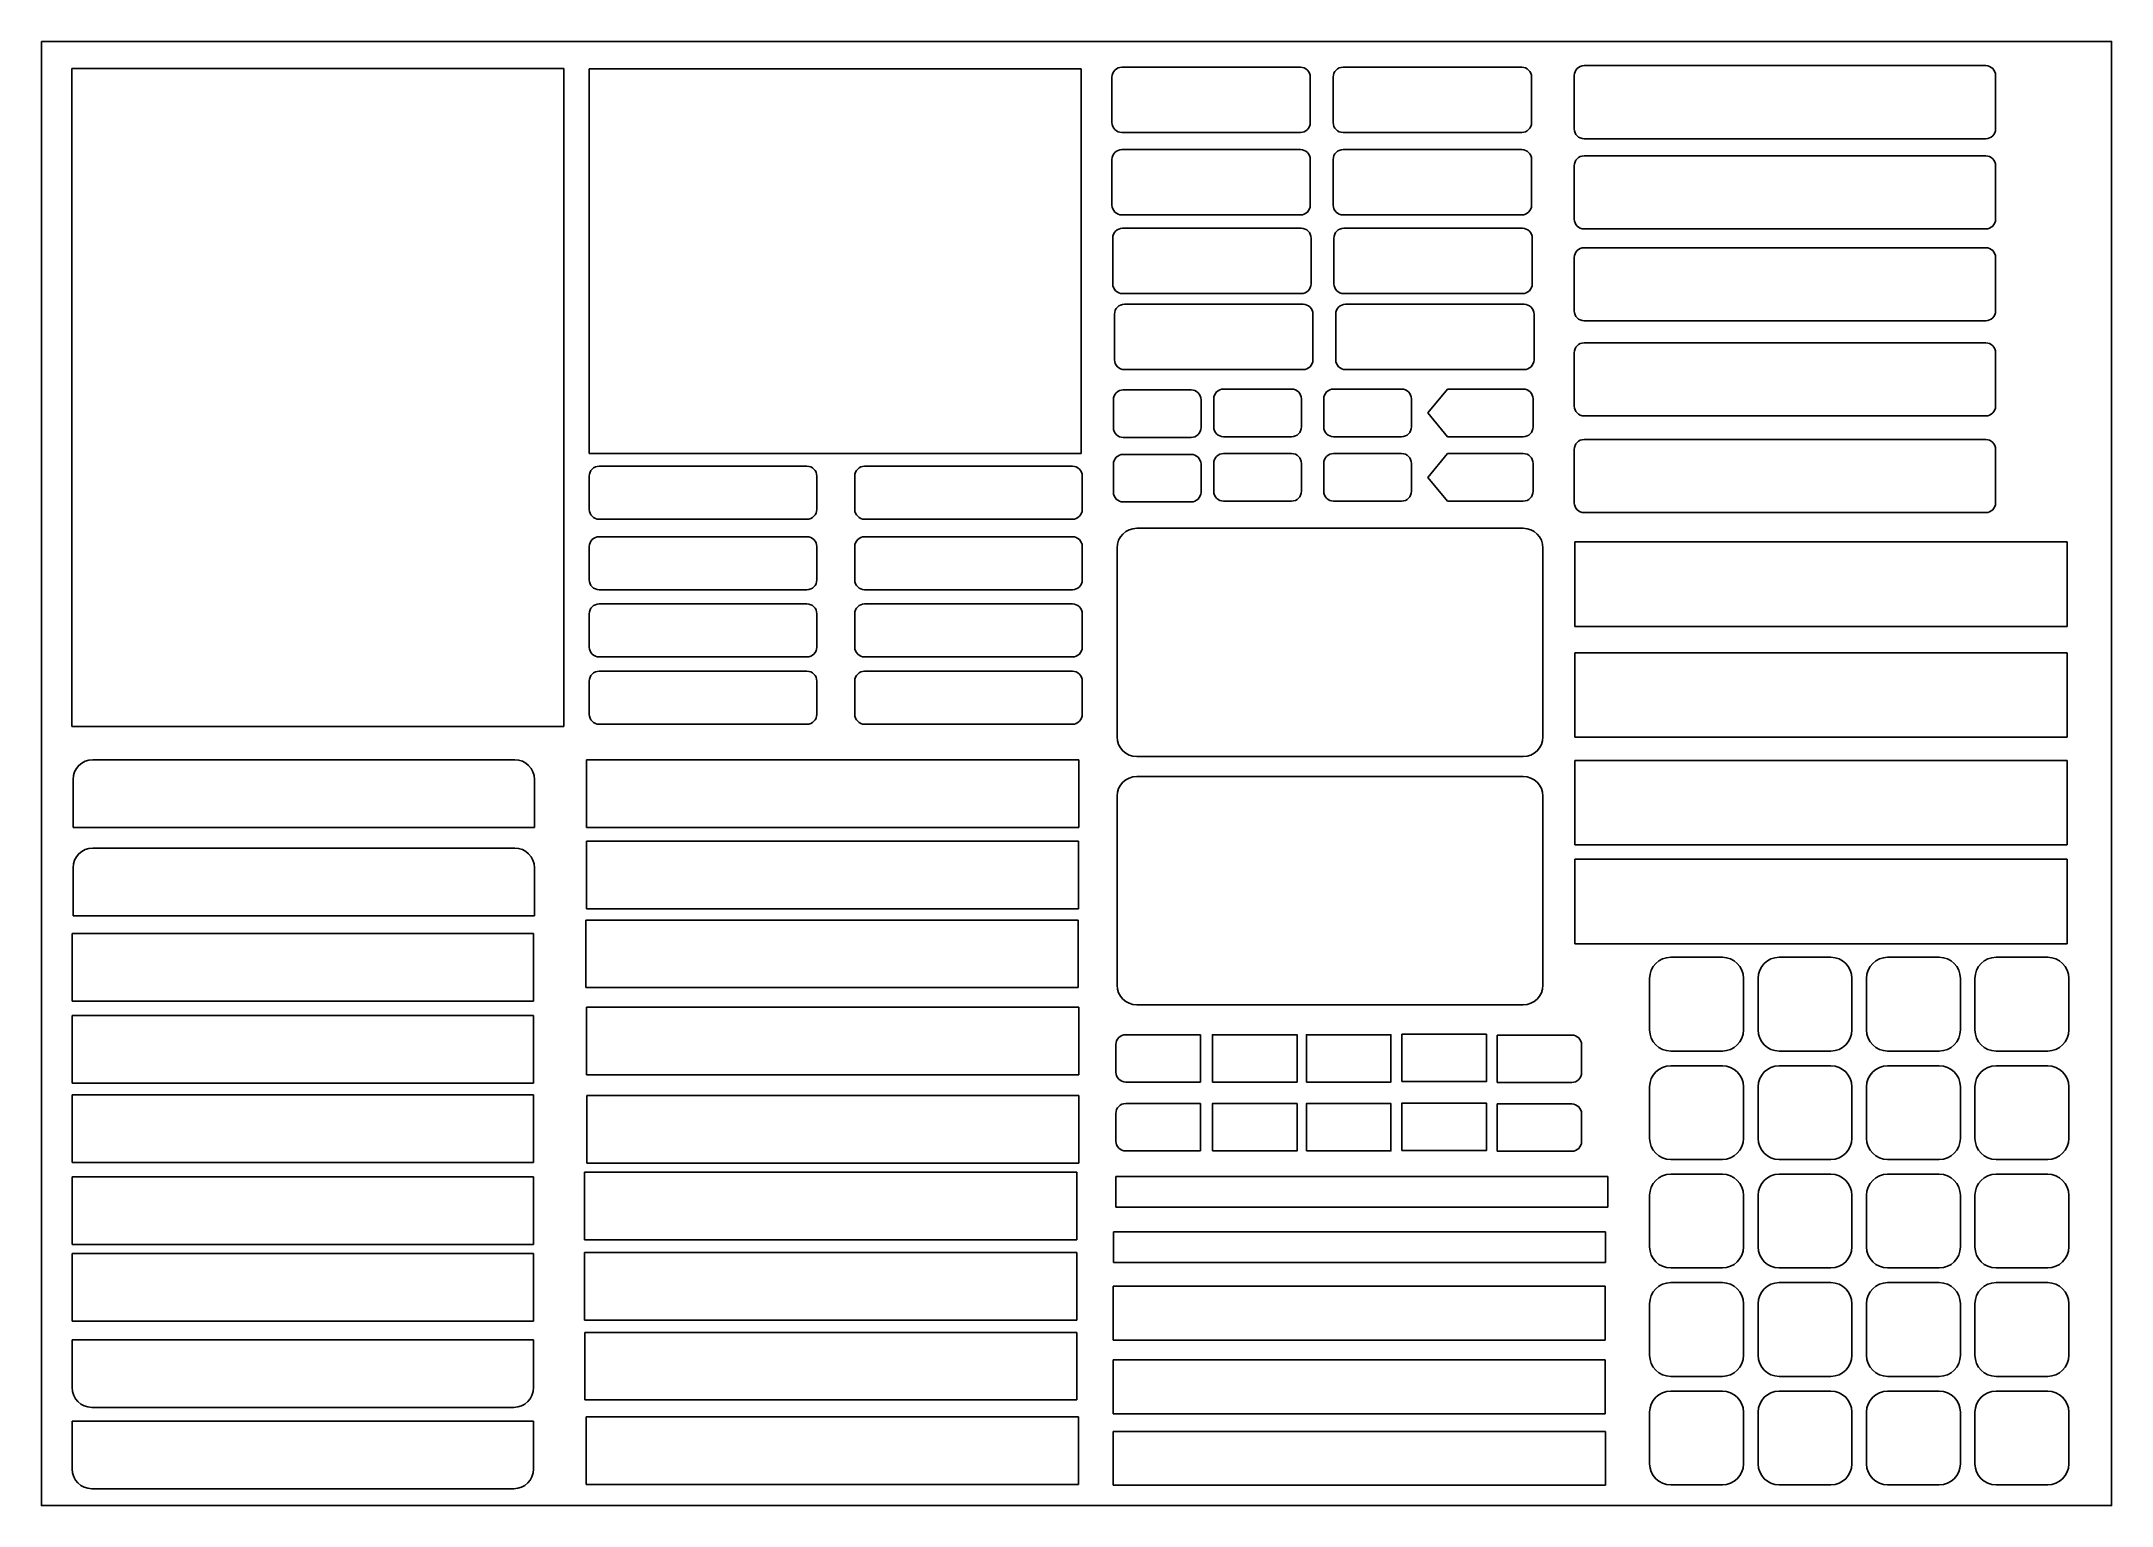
# Model space of a CAD drawing. Header units: millimetres. Extents: x 0 to 210, y 0 to 149.
import ezdxf

# ---------------------------------------------------------------- set-up
doc = ezdxf.new("R2010")
doc.units = ezdxf.units.MM
doc.layers.add('TAGLIO', color=7, linetype='Continuous')

msp = doc.modelspace()

# ---------------------------------------------------------------- linework, layer by layer
at = {"layer": 'TAGLIO'}
for p, q in [((3.08, 145.76), (53, 145.76)), ((3.08, 145.76), (3.08, 79)), ((53, 79), (53, 145.76)), ((55.56, 145.72), (105.48, 145.72)), ((55.56, 145.72), (55.56, 106.72)), ((105.48, 106.72), (105.48, 145.72)), ((109.6, 145.89), (127.72, 145.89)), ((132.04, 145.89), (150.16, 145.89)), ((155.49, 145.04), (155.49, 139.63)), ((156.49, 146.04), (197.23, 146.04)), ((198.23, 145.04), (198.23, 139.63)), ((108.6, 140.26), (108.6, 144.89)), ((128.72, 144.89), (128.72, 140.26)), ((131.04, 140.26), (131.04, 144.89)), ((151.16, 144.89), (151.16, 140.26)), ((127.72, 139.26), (109.6, 139.26)), ((150.16, 139.26), (132.04, 139.26)), ((197.23, 138.63), (156.49, 138.63)), ((108.6, 131.9), (108.6, 136.53)), ((109.6, 137.53), (127.72, 137.53)), ((128.72, 136.53), (128.72, 131.9)), ((131.04, 131.9), (131.04, 136.53)), ((132.04, 137.53), (150.16, 137.53)), ((151.16, 136.53), (151.16, 131.9)), ((156.49, 136.89), (197.23, 136.89)), ((155.49, 135.89), (155.49, 130.48)), ((198.23, 135.89), (198.23, 130.48)), ((127.72, 130.9), (109.6, 130.9)), ((150.16, 130.9), (132.04, 130.9)), ((108.67, 123.92), (108.67, 128.55)), ((109.67, 129.55), (127.79, 129.55)), ((128.79, 128.55), (128.79, 123.92)), ((131.11, 123.92), (131.11, 128.55)), ((132.11, 129.55), (150.23, 129.55)), ((151.23, 128.55), (151.23, 123.92)), ((197.23, 129.48), (156.49, 129.48)), ((155.49, 126.58), (155.49, 121.17)), ((156.49, 127.58), (197.23, 127.58)), ((198.23, 126.58), (198.23, 121.17)), ((127.79, 122.92), (109.67, 122.92)), ((109.86, 121.84), (127.98, 121.84)), ((150.23, 122.92), (132.11, 122.92)), ((132.29, 121.84), (150.41, 121.84)), ((108.86, 116.21), (108.86, 120.84)), ((128.98, 120.84), (128.98, 116.21)), ((131.29, 116.21), (131.29, 120.84)), ((151.41, 120.84), (151.41, 116.21)), ((197.23, 120.17), (156.49, 120.17)), ((156.49, 117.93), (197.23, 117.93)), ((155.49, 116.93), (155.49, 111.52)), ((198.23, 116.93), (198.23, 111.52)), ((127.98, 115.21), (109.86, 115.21)), ((150.41, 115.21), (132.29, 115.21)), ((108.74, 112.16), (108.74, 109.33)), ((116.63, 113.16), (109.74, 113.16)), ((117.63, 109.33), (117.63, 112.16)), ((118.92, 112.24), (118.92, 109.41)), ((126.81, 113.24), (119.92, 113.24)), ((127.81, 109.41), (127.81, 112.24)), ((130.08, 112.24), (130.08, 109.41)), ((137.97, 113.24), (131.08, 113.24)), ((138.97, 109.41), (138.97, 112.24)), ((140.63, 110.83), (142.62, 113.24)), ((142.62, 113.24), (150.31, 113.24)), ((151.31, 112.24), (151.31, 109.41)), ((140.63, 110.83), (142.62, 108.41)), ((197.23, 110.52), (156.49, 110.52)), ((109.74, 108.33), (116.63, 108.33)), ((119.92, 108.41), (126.81, 108.41)), ((131.08, 108.41), (137.97, 108.41)), ((150.31, 108.41), (142.62, 108.41)), ((155.49, 107.12), (155.49, 101.71)), ((156.49, 108.12), (197.23, 108.12)), ((198.23, 107.12), (198.23, 101.71)), ((55.56, 106.72), (105.48, 106.72)), ((56.58, 105.42), (77.66, 105.42)), ((83.51, 105.42), (104.59, 105.42)), ((108.74, 105.62), (108.74, 102.79)), ((116.63, 106.62), (109.74, 106.62)), ((117.63, 102.79), (117.63, 105.62)), ((118.92, 105.7), (118.92, 102.87)), ((126.81, 106.7), (119.92, 106.7)), ((127.81, 102.87), (127.81, 105.7)), ((130.08, 105.7), (130.08, 102.87)), ((137.97, 106.7), (131.08, 106.7)), ((138.97, 102.87), (138.97, 105.7)), ((140.63, 104.28), (142.62, 106.7)), ((142.62, 106.7), (150.31, 106.7)), ((151.31, 105.7), (151.31, 102.87)), ((55.58, 101.04), (55.58, 104.42)), ((78.66, 104.42), (78.66, 101.04)), ((82.51, 101.04), (82.51, 104.42)), ((105.59, 104.42), (105.59, 101.04)), ((140.63, 104.28), (142.62, 101.87)), ((109.74, 101.79), (116.63, 101.79)), ((119.92, 101.87), (126.81, 101.87)), ((131.08, 101.87), (137.97, 101.87)), ((150.31, 101.87), (142.62, 101.87)), ((77.66, 100.04), (56.58, 100.04)), ((104.59, 100.04), (83.51, 100.04)), ((111.11, 99.12), (150.32, 99.12)), ((197.23, 100.71), (156.49, 100.71)), ((55.58, 93.89), (55.58, 97.27)), ((56.58, 98.27), (77.66, 98.27)), ((78.66, 97.27), (78.66, 93.89)), ((82.51, 93.89), (82.51, 97.27)), ((83.51, 98.27), (104.59, 98.27)), ((105.59, 97.27), (105.59, 93.89)), ((109.11, 77.96), (109.11, 97.12)), ((152.32, 97.12), (152.32, 77.96)), ((155.56, 89.15), (155.56, 97.73)), ((155.56, 97.73), (205.48, 97.73)), ((205.48, 97.73), (205.48, 89.15)), ((77.66, 92.89), (56.58, 92.89)), ((104.59, 92.89), (83.51, 92.89)), ((55.58, 87.07), (55.58, 90.45)), ((56.58, 91.45), (77.66, 91.45)), ((78.66, 90.45), (78.66, 87.07)), ((82.51, 87.07), (82.51, 90.45)), ((83.51, 91.45), (104.59, 91.45)), ((105.59, 90.45), (105.59, 87.07)), ((155.56, 89.15), (205.48, 89.15)), ((155.56, 77.92), (155.56, 86.5)), ((155.56, 86.5), (205.48, 86.5)), ((205.48, 86.5), (205.48, 77.92)), ((77.66, 86.07), (56.58, 86.07)), ((56.58, 84.63), (77.66, 84.63)), ((104.59, 86.07), (83.51, 86.07)), ((83.51, 84.63), (104.59, 84.63)), ((55.58, 80.25), (55.58, 83.63)), ((78.66, 83.63), (78.66, 80.25)), ((82.51, 80.25), (82.51, 83.63)), ((105.59, 83.63), (105.59, 80.25)), ((3.08, 79), (53, 79)), ((77.66, 79.25), (56.58, 79.25)), ((104.59, 79.25), (83.51, 79.25)), ((155.56, 77.92), (205.48, 77.92)), ((5.21, 75.65), (48.01, 75.65)), ((105.23, 75.62), (55.31, 75.62)), ((55.31, 75.62), (55.31, 68.76)), ((105.23, 68.76), (105.23, 75.62)), ((150.32, 75.96), (111.11, 75.96)), ((3.21, 68.79), (3.21, 73.65)), ((50.01, 73.65), (50.01, 68.79)), ((111.11, 73.95), (150.32, 73.95)), ((155.56, 67), (155.56, 75.58)), ((155.56, 75.58), (205.48, 75.58)), ((205.48, 75.58), (205.48, 67)), ((109.11, 52.79), (109.11, 71.95)), ((152.32, 71.95), (152.32, 52.79)), ((50.01, 68.79), (3.21, 68.79)), ((105.21, 67.4), (55.29, 67.4)), ((55.29, 67.4), (55.29, 60.54)), ((55.31, 68.76), (105.23, 68.76)), ((105.21, 60.54), (105.21, 67.4)), ((5.21, 66.69), (48.01, 66.69)), ((155.56, 67), (205.48, 67)), ((155.56, 56.97), (155.56, 65.55)), ((155.56, 65.55), (205.48, 65.55)), ((205.48, 65.55), (205.48, 56.97)), ((3.21, 59.83), (3.21, 64.69)), ((50.01, 64.69), (50.01, 59.83)), ((50.01, 59.83), (3.21, 59.83)), ((105.16, 59.39), (55.24, 59.39)), ((55.24, 59.39), (55.24, 52.53)), ((55.29, 60.54), (105.21, 60.54)), ((105.16, 52.53), (105.16, 59.39)), ((3.12, 58.02), (3.12, 51.16)), ((49.92, 58.02), (3.12, 58.02)), ((49.92, 51.16), (49.92, 58.02)), ((155.56, 56.97), (205.48, 56.97)), ((165.28, 55.61), (170.52, 55.61)), ((176.28, 55.61), (181.52, 55.61)), ((187.28, 55.61), (192.52, 55.61)), ((198.28, 55.61), (203.52, 55.61)), ((55.24, 52.53), (105.16, 52.53)), ((163.14, 48.24), (163.14, 53.47)), ((172.66, 53.47), (172.66, 48.24)), ((174.14, 48.24), (174.14, 53.47)), ((183.66, 53.47), (183.66, 48.24)), ((185.14, 48.24), (185.14, 53.47)), ((194.66, 53.47), (194.66, 48.24)), ((196.14, 48.24), (196.14, 53.47)), ((205.66, 53.47), (205.66, 48.24)), ((3.12, 51.16), (49.92, 51.16)), ((105.22, 50.55), (55.3, 50.55)), ((55.3, 50.55), (55.3, 43.69)), ((105.22, 43.69), (105.22, 50.55)), ((150.32, 50.79), (111.11, 50.79)), ((3.12, 49.7), (3.12, 42.84)), ((49.92, 49.7), (3.12, 49.7)), ((49.92, 42.84), (49.92, 49.7)), ((108.99, 46.76), (108.99, 43.96)), ((117.57, 47.76), (109.99, 47.76)), ((117.57, 47.76), (117.57, 42.96)), ((147.66, 42.91), (147.66, 47.72)), ((155.24, 47.72), (147.66, 47.72)), ((156.24, 43.91), (156.24, 46.72)), ((170.52, 46.1), (165.28, 46.1)), ((165.28, 44.61), (170.52, 44.61)), ((181.52, 46.1), (176.28, 46.1)), ((176.28, 44.61), (181.52, 44.61)), ((192.52, 46.1), (187.28, 46.1)), ((187.28, 44.61), (192.52, 44.61)), ((203.52, 46.1), (198.28, 46.1)), ((198.28, 44.61), (203.52, 44.61)), ((3.12, 42.84), (49.92, 42.84)), ((55.3, 43.69), (105.22, 43.69)), ((109.99, 42.96), (117.57, 42.96)), ((147.66, 42.91), (155.24, 42.91)), ((163.14, 37.24), (163.14, 42.47)), ((172.66, 42.47), (172.66, 37.24)), ((174.14, 37.24), (174.14, 42.47)), ((183.66, 42.47), (183.66, 37.24)), ((185.14, 37.24), (185.14, 42.47)), ((194.66, 42.47), (194.66, 37.24)), ((196.14, 37.24), (196.14, 42.47)), ((205.66, 42.47), (205.66, 37.24)), ((3.12, 41.67), (3.12, 34.81)), ((49.92, 41.67), (3.12, 41.67)), ((49.92, 34.81), (49.92, 41.67)), ((105.24, 41.6), (55.32, 41.6)), ((55.32, 41.6), (55.32, 34.74)), ((105.24, 34.74), (105.24, 41.6)), ((117.57, 40.78), (109.99, 40.78)), ((117.57, 40.78), (117.57, 35.97)), ((147.66, 35.93), (147.66, 40.73)), ((155.24, 40.73), (147.66, 40.73)), ((108.99, 39.78), (108.99, 36.97)), ((156.24, 36.93), (156.24, 39.73)), ((109.99, 35.97), (117.57, 35.97)), ((147.66, 35.93), (155.24, 35.93)), ((3.12, 34.81), (49.92, 34.81)), ((105.02, 33.82), (55.1, 33.82)), ((55.1, 33.82), (55.1, 26.96)), ((55.32, 34.74), (105.24, 34.74)), ((105.02, 26.96), (105.02, 33.82)), ((170.52, 35.1), (165.28, 35.1)), ((165.28, 33.61), (170.52, 33.61)), ((181.52, 35.1), (176.28, 35.1)), ((176.28, 33.61), (181.52, 33.61)), ((192.52, 35.1), (187.28, 35.1)), ((187.28, 33.61), (192.52, 33.61)), ((203.52, 35.1), (198.28, 35.1)), ((198.28, 33.61), (203.52, 33.61)), ((3.12, 33.35), (3.12, 26.49)), ((49.92, 33.35), (3.12, 33.35)), ((49.92, 26.49), (49.92, 33.35)), ((108.98, 30.26), (108.98, 33.38)), ((108.98, 33.38), (158.9, 33.38)), ((158.9, 33.38), (158.9, 30.26)), ((158.9, 30.26), (108.98, 30.26)), ((163.14, 26.24), (163.14, 31.47)), ((172.66, 31.47), (172.66, 26.24)), ((174.14, 26.24), (174.14, 31.47)), ((183.66, 31.47), (183.66, 26.24)), ((185.14, 26.24), (185.14, 31.47)), ((194.66, 31.47), (194.66, 26.24)), ((196.14, 26.24), (196.14, 31.47)), ((205.66, 31.47), (205.66, 26.24)), ((108.75, 24.64), (108.75, 27.76)), ((108.75, 27.76), (158.67, 27.76)), ((158.67, 27.76), (158.67, 24.64)), ((3.12, 26.49), (49.92, 26.49)), ((3.12, 25.58), (3.12, 18.72)), ((49.92, 25.58), (3.12, 25.58)), ((49.92, 18.72), (49.92, 25.58)), ((55.1, 26.96), (105.02, 26.96)), ((105.02, 25.67), (55.1, 25.67)), ((55.1, 25.67), (55.1, 18.81)), ((105.02, 18.81), (105.02, 25.67)), ((158.67, 24.64), (108.75, 24.64)), ((170.52, 24.1), (165.28, 24.1)), ((181.52, 24.1), (176.28, 24.1)), ((192.52, 24.1), (187.28, 24.1)), ((203.52, 24.1), (198.28, 24.1)), ((108.72, 16.79), (108.72, 22.25)), ((108.72, 22.25), (158.64, 22.25)), ((158.64, 22.25), (158.64, 16.79)), ((165.28, 22.61), (170.52, 22.61)), ((176.28, 22.61), (181.52, 22.61)), ((187.28, 22.61), (192.52, 22.61)), ((198.28, 22.61), (203.52, 22.61)), ((163.14, 15.24), (163.14, 20.47)), ((172.66, 20.47), (172.66, 15.24)), ((174.14, 15.24), (174.14, 20.47)), ((183.66, 20.47), (183.66, 15.24)), ((185.14, 15.24), (185.14, 20.47)), ((194.66, 20.47), (194.66, 15.24)), ((196.14, 15.24), (196.14, 20.47)), ((205.66, 20.47), (205.66, 15.24)), ((3.12, 18.72), (49.92, 18.72)), ((49.92, 16.82), (3.12, 16.82)), ((3.12, 16.82), (3.12, 11.96)), ((49.92, 11.96), (49.92, 16.82)), ((55.1, 18.81), (105.02, 18.81)), ((105.03, 17.57), (55.11, 17.57)), ((55.11, 17.57), (55.11, 10.71)), ((105.03, 10.71), (105.03, 17.57)), ((108.72, 16.79), (158.64, 16.79)), ((108.72, 9.31), (108.72, 14.77)), ((108.72, 14.77), (158.64, 14.77)), ((158.64, 14.77), (158.64, 9.31)), ((170.52, 13.1), (165.28, 13.1)), ((181.52, 13.1), (176.28, 13.1)), ((192.52, 13.1), (187.28, 13.1)), ((203.52, 13.1), (198.28, 13.1)), ((55.11, 10.71), (105.03, 10.71)), ((165.28, 11.61), (170.52, 11.61)), ((176.28, 11.61), (181.52, 11.61)), ((187.28, 11.61), (192.52, 11.61)), ((198.28, 11.61), (203.52, 11.61)), ((49.92, 8.57), (3.12, 8.57)), ((3.12, 8.57), (3.12, 3.71)), ((5.12, 9.96), (47.92, 9.96)), ((49.92, 3.71), (49.92, 8.57)), ((105.19, 9), (55.27, 9)), ((55.27, 9), (55.27, 2.14)), ((105.19, 2.14), (105.19, 9)), ((108.72, 9.31), (158.64, 9.31)), ((163.14, 4.24), (163.14, 9.47)), ((172.66, 9.47), (172.66, 4.24)), ((174.14, 4.24), (174.14, 9.47)), ((183.66, 9.47), (183.66, 4.24)), ((185.14, 4.24), (185.14, 9.47)), ((194.66, 9.47), (194.66, 4.24)), ((196.14, 4.24), (196.14, 9.47)), ((205.66, 9.47), (205.66, 4.24)), ((108.73, 2.06), (108.73, 7.52)), ((108.73, 7.52), (158.65, 7.52)), ((158.65, 7.52), (158.65, 2.06)), ((55.27, 2.14), (105.19, 2.14)), ((170.52, 2.1), (165.28, 2.1)), ((181.52, 2.1), (176.28, 2.1)), ((192.52, 2.1), (187.28, 2.1)), ((203.52, 2.1), (198.28, 2.1)), ((5.12, 1.71), (47.92, 1.71)), ((108.73, 2.06), (158.65, 2.06))]:
    msp.add_line(p, q, dxfattribs=at)
for points in [[(0, 148.5), (0, 0), (210, 0), (210, 148.5)], [(118.79, 42.96), (118.79, 47.76), (127.37, 47.76), (127.37, 42.96)], [(128.32, 42.96), (128.32, 47.76), (136.9, 47.76), (136.9, 42.96)], [(138.01, 43), (138.01, 47.8), (146.59, 47.8), (146.59, 43)], [(118.79, 35.97), (118.79, 40.78), (127.37, 40.78), (127.37, 35.97)], [(128.32, 35.97), (128.32, 40.78), (136.9, 40.78), (136.9, 35.97)], [(138.01, 36.01), (138.01, 40.82), (146.59, 40.82), (146.59, 36.01)]]:
    msp.add_lwpolyline(points, close=True, dxfattribs=at)
for centre, radius, start, end in [((109.6, 144.89), 1, 90, 180), ((127.72, 144.89), 1, 0, 90), ((132.04, 144.89), 1, 90, 180), ((150.16, 144.89), 1, 0, 90), ((156.49, 145.04), 1, 90, 180), ((197.23, 145.04), 1, 0, 90), ((109.6, 140.26), 1, 180, 270), ((127.72, 140.26), 1, 270, 0), ((132.04, 140.26), 1, 180, 270), ((150.16, 140.26), 1, 270, 0), ((156.49, 139.63), 1, 180, 270), ((197.23, 139.63), 1, 270, 0), ((109.6, 136.53), 1, 90, 180), ((127.72, 136.53), 1, 0, 90), ((132.04, 136.53), 1, 90, 180), ((150.16, 136.53), 1, 0, 90), ((156.49, 135.89), 1, 90, 180), ((197.23, 135.89), 1, 0, 90), ((109.6, 131.9), 1, 180, 270), ((127.72, 131.9), 1, 270, 0), ((132.04, 131.9), 1, 180, 270), ((150.16, 131.9), 1, 270, 0), ((156.49, 130.48), 1, 180, 270), ((197.23, 130.48), 1, 270, 0), ((109.67, 128.55), 1, 90, 180), ((127.79, 128.55), 1, 0, 90), ((132.11, 128.55), 1, 90, 180), ((150.23, 128.55), 1, 0, 90), ((156.49, 126.58), 1, 90, 180), ((197.23, 126.58), 1, 0, 90), ((109.67, 123.92), 1, 180, 270), ((127.79, 123.92), 1, 270, 0), ((132.11, 123.92), 1, 180, 270), ((150.23, 123.92), 1, 270, 0), ((109.86, 120.84), 1, 90, 180), ((127.98, 120.84), 1, 0, 90), ((132.29, 120.84), 1, 90, 180), ((150.41, 120.84), 1, 0, 90), ((156.49, 121.17), 1, 180, 270), ((197.23, 121.17), 1, 270, 0), ((156.49, 116.93), 1, 90, 180), ((197.23, 116.93), 1, 0, 90), ((109.86, 116.21), 1, 180, 270), ((127.98, 116.21), 1, 270, 0), ((132.29, 116.21), 1, 180, 270), ((150.41, 116.21), 1, 270, 0), ((109.74, 112.16), 1, 90, 180), ((116.63, 112.16), 1, 0, 90), ((119.92, 112.24), 1, 90, 180), ((126.81, 112.24), 1, 0, 90), ((131.08, 112.24), 1, 90, 180), ((137.97, 112.24), 1, 0, 90), ((150.31, 112.24), 1, 0, 90), ((156.49, 111.52), 1, 180, 270), ((197.23, 111.52), 1, 270, 0), ((109.74, 109.33), 1, 180, 270), ((116.63, 109.33), 1, 270, 0), ((119.92, 109.41), 1, 180, 270), ((126.81, 109.41), 1, 270, 0), ((131.08, 109.41), 1, 180, 270), ((137.97, 109.41), 1, 270, 0), ((150.31, 109.41), 1, 270, 0), ((156.49, 107.12), 1, 90, 180), ((197.23, 107.12), 1, 0, 90), ((56.58, 104.42), 1, 90, 180), ((77.66, 104.42), 1, 0, 90), ((83.51, 104.42), 1, 90, 180), ((104.59, 104.42), 1, 0, 90), ((109.74, 105.62), 1, 90, 180), ((116.63, 105.62), 1, 0, 90), ((119.92, 105.7), 1, 90, 180), ((126.81, 105.7), 1, 0, 90), ((131.08, 105.7), 1, 90, 180), ((137.97, 105.7), 1, 0, 90), ((150.31, 105.7), 1, 0, 90), ((56.58, 101.04), 1, 180, 270), ((77.66, 101.04), 1, 270, 0), ((83.51, 101.04), 1, 180, 270), ((104.59, 101.04), 1, 270, 0), ((109.74, 102.79), 1, 180, 270), ((116.63, 102.79), 1, 270, 0), ((119.92, 102.87), 1, 180, 270), ((126.81, 102.87), 1, 270, 0), ((131.08, 102.87), 1, 180, 270), ((137.97, 102.87), 1, 270, 0), ((150.31, 102.87), 1, 270, 0), ((156.49, 101.71), 1, 180, 270), ((197.23, 101.71), 1, 270, 0), ((111.11, 97.12), 2, 90, 180), ((150.32, 97.12), 2, 0, 90), ((56.58, 97.27), 1, 90, 180), ((77.66, 97.27), 1, 0, 90), ((83.51, 97.27), 1, 90, 180), ((104.59, 97.27), 1, 0, 90), ((56.58, 93.89), 1, 180, 270), ((77.66, 93.89), 1, 270, 0), ((83.51, 93.89), 1, 180, 270), ((104.59, 93.89), 1, 270, 0), ((56.58, 90.45), 1, 90, 180), ((77.66, 90.45), 1, 0, 90), ((83.51, 90.45), 1, 90, 180), ((104.59, 90.45), 1, 0, 90), ((56.58, 87.07), 1, 180, 270), ((77.66, 87.07), 1, 270, 0), ((83.51, 87.07), 1, 180, 270), ((104.59, 87.07), 1, 270, 0), ((56.58, 83.63), 1, 90, 180), ((77.66, 83.63), 1, 0, 90), ((83.51, 83.63), 1, 90, 180), ((104.59, 83.63), 1, 0, 90), ((56.58, 80.25), 1, 180, 270), ((77.66, 80.25), 1, 270, 0), ((83.51, 80.25), 1, 180, 270), ((104.59, 80.25), 1, 270, 0), ((111.11, 77.96), 2, 180, 270), ((150.32, 77.96), 2, 270, 0), ((5.21, 73.65), 2, 90, 180), ((48.01, 73.65), 2, 0, 90), ((111.11, 71.95), 2, 90, 180), ((150.32, 71.95), 2, 0, 90), ((5.21, 64.69), 2, 90, 180), ((48.01, 64.69), 2, 0, 90), ((165.28, 53.47), 2.14, 90, 180), ((170.52, 53.47), 2.14, 0, 90), ((176.28, 53.47), 2.14, 90, 180), ((181.52, 53.47), 2.14, 0, 90), ((187.28, 53.47), 2.14, 90, 180), ((192.52, 53.47), 2.14, 0, 90), ((198.28, 53.47), 2.14, 90, 180), ((203.52, 53.47), 2.14, 0, 90), ((111.11, 52.79), 2, 180, 270), ((150.32, 52.79), 2, 270, 0), ((109.99, 46.76), 1, 90, 180), ((155.24, 46.72), 1, 0, 90), ((165.28, 48.24), 2.14, 180, 270), ((170.52, 48.24), 2.14, 270, 0), ((176.28, 48.24), 2.14, 180, 270), ((181.52, 48.24), 2.14, 270, 0), ((187.28, 48.24), 2.14, 180, 270), ((192.52, 48.24), 2.14, 270, 0), ((198.28, 48.24), 2.14, 180, 270), ((203.52, 48.24), 2.14, 270, 0), ((165.28, 42.47), 2.14, 90, 180), ((170.52, 42.47), 2.14, 0, 90), ((176.28, 42.47), 2.14, 90, 180), ((181.52, 42.47), 2.14, 0, 90), ((187.28, 42.47), 2.14, 90, 180), ((192.52, 42.47), 2.14, 0, 90), ((198.28, 42.47), 2.14, 90, 180), ((203.52, 42.47), 2.14, 0, 90), ((109.99, 43.96), 1, 180, 270), ((155.24, 43.91), 1, 270, 0), ((109.99, 39.78), 1, 90, 180), ((155.24, 39.73), 1, 0, 90), ((109.99, 36.97), 1, 180, 270), ((155.24, 36.93), 1, 270, 0), ((165.28, 37.24), 2.14, 180, 270), ((170.52, 37.24), 2.14, 270, 0), ((176.28, 37.24), 2.14, 180, 270), ((181.52, 37.24), 2.14, 270, 0), ((187.28, 37.24), 2.14, 180, 270), ((192.52, 37.24), 2.14, 270, 0), ((198.28, 37.24), 2.14, 180, 270), ((203.52, 37.24), 2.14, 270, 0), ((165.28, 31.47), 2.14, 90, 180), ((170.52, 31.47), 2.14, 0, 90), ((176.28, 31.47), 2.14, 90, 180), ((181.52, 31.47), 2.14, 0, 90), ((187.28, 31.47), 2.14, 90, 180), ((192.52, 31.47), 2.14, 0, 90), ((198.28, 31.47), 2.14, 90, 180), ((203.52, 31.47), 2.14, 0, 90), ((165.28, 26.24), 2.14, 180, 270), ((170.52, 26.24), 2.14, 270, 0), ((176.28, 26.24), 2.14, 180, 270), ((181.52, 26.24), 2.14, 270, 0), ((187.28, 26.24), 2.14, 180, 270), ((192.52, 26.24), 2.14, 270, 0), ((198.28, 26.24), 2.14, 180, 270), ((203.52, 26.24), 2.14, 270, 0), ((165.28, 20.47), 2.14, 90, 180), ((170.52, 20.47), 2.14, 0, 90), ((176.28, 20.47), 2.14, 90, 180), ((181.52, 20.47), 2.14, 0, 90), ((187.28, 20.47), 2.14, 90, 180), ((192.52, 20.47), 2.14, 0, 90), ((198.28, 20.47), 2.14, 90, 180), ((203.52, 20.47), 2.14, 0, 90), ((165.28, 15.24), 2.14, 180, 270), ((170.52, 15.24), 2.14, 270, 0), ((176.28, 15.24), 2.14, 180, 270), ((181.52, 15.24), 2.14, 270, 0), ((187.28, 15.24), 2.14, 180, 270), ((192.52, 15.24), 2.14, 270, 0), ((198.28, 15.24), 2.14, 180, 270), ((203.52, 15.24), 2.14, 270, 0), ((5.12, 11.96), 2, 180, 270), ((47.92, 11.96), 2, 270, 0), ((165.28, 9.47), 2.14, 90, 180), ((170.52, 9.47), 2.14, 0, 90), ((176.28, 9.47), 2.14, 90, 180), ((181.52, 9.47), 2.14, 0, 90), ((187.28, 9.47), 2.14, 90, 180), ((192.52, 9.47), 2.14, 0, 90), ((198.28, 9.47), 2.14, 90, 180), ((203.52, 9.47), 2.14, 0, 90), ((165.28, 4.24), 2.14, 180, 270), ((170.52, 4.24), 2.14, 270, 0), ((176.28, 4.24), 2.14, 180, 270), ((181.52, 4.24), 2.14, 270, 0), ((187.28, 4.24), 2.14, 180, 270), ((192.52, 4.24), 2.14, 270, 0), ((198.28, 4.24), 2.14, 180, 270), ((203.52, 4.24), 2.14, 270, 0), ((5.12, 3.71), 2, 180, 270), ((47.92, 3.71), 2, 270, 0)]:
    msp.add_arc(centre, radius, start, end, dxfattribs=at)

doc.saveas('drawing.dxf')
